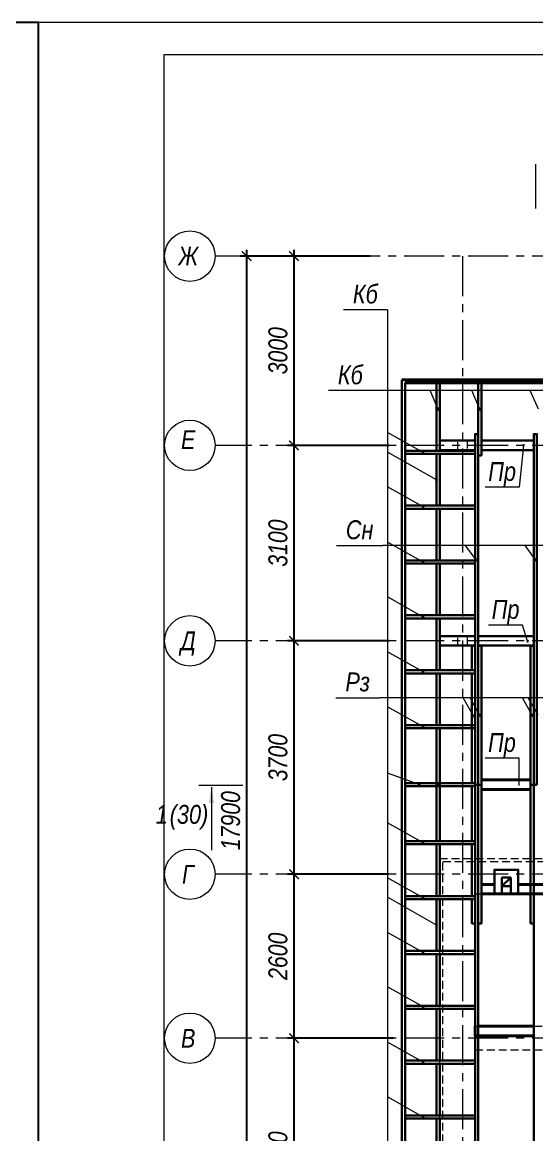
# Model space of a CAD drawing. Header units: millimetres. Extents: x 1582001 to 3303937, y 226471 to 491235.
# Drawn here: x 1791751 to 1799905, y 303317 to 320955 of the extents above; entities that cross this region are included whole.
import ezdxf
from ezdxf.enums import TextEntityAlignment as Align

# ---------------------------------------------------------------- set-up
doc = ezdxf.new("R2010")
doc.units = ezdxf.units.MM
doc.linetypes.add('CENTER', pattern=[50.8, 31.75, -6.35, 6.35, -6.35])
doc.linetypes.add('HIDDEN', pattern=[0.375, 0.25, -0.125])
doc.layers.get('Defpoints').update_dxf_attribs({"color": 255, "lineweight": 30})
doc.layers.add('Spezifikazia', color=250, linetype='Continuous')
doc.layers.add('Формуляр', color=138, linetype='Continuous')
for name, color, linetype, lineweight in [('Оси', 251, 'CENTER', 9), ('Основная', 250, 'Continuous', 40), ('Перегородки', 202, 'Continuous', 30), ('Пунктир', 253, 'HIDDEN', 18), ('Размеры', 7, 'Continuous', 18), ('Стены', 244, 'Continuous', 30), ('Стены несущие', 7, 'Continuous', 40), ('Утеплитель', 145, 'Continuous', 9)]:
    doc.layers.add(name, color=color, linetype=linetype, lineweight=lineweight)
doc.styles.add('GOST 2.304', font='ARIALNI.TTF', dxfattribs={"width": 0.98, "height": 300})
doc.styles.get("Standard").update_dxf_attribs({"font": 'ARIALNI.TTF', "height": 300})
doc.styles.add('style', font='ARIALNI.TTF', dxfattribs={"width": 0.98, "height": 300})
doc.styles.add('Текст', font='ARIALNI.TTF')
doc.dimstyles.new('М100', dxfattribs={"dimtxt": 600, "dimasz": 150, "dimexe": 100, "dimexo": 200, "dimgap": 100, "dimtad": 1, "dimdec": 0, "dimtxsty": 'style', "dimblk": 'ARCHTICK', "dimcen": 150, "dimdle": 100, "dimclrt": 256, "dimadec": 0, "dimazin": 0, "dimtfac": 1, "dimtdec": 0, "dimtmove": 1, "dimatfit": 3, "dimldrblk": 'NONE', "dimfxl": 0, "dimarcsym": 0})

# ---------------------------------------------------------------- blocks, each defined once
blk = doc.blocks.new('_ArchTick')
at = {"color": 0, "linetype": 'ByBlock', "const_width": 0.15}
blk.add_lwpolyline([(-0.5, -0.5), (0.5, 0.5)], dxfattribs=at)
blk = doc.blocks.new('*D1782')
at = {"layer": 'Defpoints', "color": 0, "lineweight": -3, "transparency": 16777216}
for p in [(1797757, 307447), (1796057, 304847), (1797837, 304847)]:
    blk.add_point(p, dxfattribs=at)
at = {"layer": 'Размеры', "color": 0, "lineweight": -2, "transparency": 16777216}
for p, q in [((1797557, 307447), (1795957, 307447)), ((1796057, 307547), (1796057, 304747)), ((1797637, 304847), (1795957, 304847))]:
    blk.add_line(p, q, dxfattribs=at)
at = {"layer": 'Размеры', "color": 0, "lineweight": -2, "transparency": 16777216, "xscale": 150, "yscale": 150, "zscale": 150}
for p, rotation in [((1796057, 307447), 90), ((1796057, 304847), 270)]:
    blk.add_blockref('_ArchTick', p, dxfattribs=dict(at, rotation=rotation))
at = {"layer": 'Размеры', "transparency": 16777216, "insert": (1795804, 306147), "char_height": 300, "attachment_point": 5, "rotation": 90, "style": 'style'}
blk.add_mtext('2600', dxfattribs=at)
blk = doc.blocks.new('_None')
blk = doc.blocks.new('*D1783')
at = {"layer": 'Defpoints', "color": 0, "lineweight": -3, "transparency": 16777216}
for p in [(1797837, 304847), (1796057, 301147), (1797757, 301147)]:
    blk.add_point(p, dxfattribs=at)
at = {"layer": 'Размеры', "color": 0, "lineweight": -2, "transparency": 16777216}
for p, q in [((1797637, 304847), (1795957, 304847)), ((1796057, 304947), (1796057, 301047)), ((1797557, 301147), (1795957, 301147))]:
    blk.add_line(p, q, dxfattribs=at)
at = {"layer": 'Размеры', "color": 0, "lineweight": -2, "transparency": 16777216, "xscale": 150, "yscale": 150, "zscale": 150}
for p, rotation in [((1796057, 304847), 90), ((1796057, 301147), 270)]:
    blk.add_blockref('_ArchTick', p, dxfattribs=dict(at, rotation=rotation))
at = {"layer": 'Размеры', "transparency": 16777216, "insert": (1795804, 302997), "char_height": 300, "attachment_point": 5, "rotation": 90, "style": 'style'}
blk.add_mtext('3700', dxfattribs=at)
blk = doc.blocks.new('*D1785')
at = {"layer": 'Defpoints', "color": 0, "lineweight": -3, "transparency": 16777216}
for p in [(1797767, 314247), (1796057, 311147), (1797767, 311147)]:
    blk.add_point(p, dxfattribs=at)
at = {"layer": 'Размеры', "color": 0, "lineweight": -2, "transparency": 16777216}
for p, q in [((1796057, 314347), (1796057, 311047)), ((1797567, 314247), (1795957, 314247)), ((1797567, 311147), (1795957, 311147))]:
    blk.add_line(p, q, dxfattribs=at)
at = {"layer": 'Размеры', "color": 0, "lineweight": -2, "transparency": 16777216, "xscale": 150, "yscale": 150, "zscale": 150}
for p, rotation in [((1796057, 314247), 90), ((1796057, 311147), 270)]:
    blk.add_blockref('_ArchTick', p, dxfattribs=dict(at, rotation=rotation))
at = {"layer": 'Размеры', "transparency": 16777216, "insert": (1795804, 312697), "char_height": 300, "attachment_point": 5, "rotation": 90, "style": 'style'}
blk.add_mtext('3100', dxfattribs=at)
blk = doc.blocks.new('*D1786')
at = {"layer": 'Defpoints', "color": 0, "lineweight": -3, "transparency": 16777216}
for p in [(1797767, 311147), (1796057, 307447), (1797757, 307447)]:
    blk.add_point(p, dxfattribs=at)
at = {"layer": 'Размеры', "color": 0, "lineweight": -2, "transparency": 16777216}
for p, q in [((1797567, 311147), (1795957, 311147)), ((1796057, 311247), (1796057, 307347)), ((1797557, 307447), (1795957, 307447))]:
    blk.add_line(p, q, dxfattribs=at)
at = {"layer": 'Размеры', "color": 0, "lineweight": -2, "transparency": 16777216, "xscale": 150, "yscale": 150, "zscale": 150}
for p, rotation in [((1796057, 311147), 90), ((1796057, 307447), 270)]:
    blk.add_blockref('_ArchTick', p, dxfattribs=dict(at, rotation=rotation))
at = {"layer": 'Размеры', "transparency": 16777216, "insert": (1795804, 309297), "char_height": 300, "attachment_point": 5, "rotation": 90, "style": 'style'}
blk.add_mtext('3700', dxfattribs=at)
blk = doc.blocks.new('*D1787')
at = {"layer": 'Defpoints', "color": 0, "lineweight": -3, "transparency": 16777216}
for p in [(1797467, 317247), (1796057, 314247), (1797767, 314247)]:
    blk.add_point(p, dxfattribs=at)
at = {"layer": 'Размеры', "color": 0, "lineweight": -2, "transparency": 16777216}
for p, q in [((1796057, 317347), (1796057, 314147)), ((1797267, 317247), (1795957, 317247)), ((1797567, 314247), (1795957, 314247))]:
    blk.add_line(p, q, dxfattribs=at)
at = {"layer": 'Размеры', "color": 0, "lineweight": -2, "transparency": 16777216, "xscale": 150, "yscale": 150, "zscale": 150}
for p, rotation in [((1796057, 317247), 90), ((1796057, 314247), 270)]:
    blk.add_blockref('_ArchTick', p, dxfattribs=dict(at, rotation=rotation))
at = {"layer": 'Размеры', "transparency": 16777216, "insert": (1795804, 315747), "char_height": 300, "attachment_point": 5, "rotation": 90, "style": 'style'}
blk.add_mtext('3000', dxfattribs=at)
blk = doc.blocks.new('*D1788')
at = {"layer": 'Defpoints', "color": 0, "lineweight": -3, "transparency": 16777216}
for p in [(1797467, 317247), (1795307, 299347), (1797757, 299347)]:
    blk.add_point(p, dxfattribs=at)
at = {"layer": 'Размеры', "color": 0, "lineweight": -2, "transparency": 16777216}
for p, q in [((1795307, 317347), (1795307, 299247)), ((1797267, 317247), (1795207, 317247)), ((1797557, 299347), (1795207, 299347))]:
    blk.add_line(p, q, dxfattribs=at)
at = {"layer": 'Размеры', "color": 0, "lineweight": -2, "transparency": 16777216, "xscale": 150, "yscale": 150, "zscale": 150}
for p, rotation in [((1795307, 317247), 90), ((1795307, 299347), 270)]:
    blk.add_blockref('_ArchTick', p, dxfattribs=dict(at, rotation=rotation))
at = {"layer": 'Размеры', "transparency": 16777216, "insert": (1795054, 308297), "char_height": 300, "attachment_point": 5, "rotation": 90, "style": 'style'}
blk.add_mtext('17900', dxfattribs=at)

msp = doc.modelspace()

# ---------------------------------------------------------------- hatches: boundary and pattern name
at = {"layer": 'Размеры', "ltscale": 100}
h = msp.add_hatch(color=256, dxfattribs=at)
edge = h.paths.add_edge_path()
edge.add_arc((1798040.3, 308867.9), 25, 0, 360)

# ---------------------------------------------------------------- linework, layer by layer
at = {"layer": 'Spezifikazia', "lineweight": 18, "ltscale": 500}
for points in [[(1792000.5, 320955), (1834000.4, 320955), (1834000.4, 291255.1), (1792000.5, 291255.1)], [(1794000.5, 291755.1), (1794000.5, 320444.9), (1833500.4, 320444.9), (1833500.4, 291755.1)]]:
    msp.add_lwpolyline(points, close=True, dxfattribs=at)
at = {"layer": 'Оси', "ltscale": 20}
for p, q in [((1813677.3, 317247.4), (1794807.3, 317247.4)), ((1798727.3, 317247.4), (1798727.3, 295441.3)), ((1813677.3, 314247.4), (1794807.3, 314247.4)), ((1813677.3, 311147.4), (1794807.3, 311147.4)), ((1813677.3, 307447.4), (1794807.3, 307447.4)), ((1813677.3, 304847.4), (1794807.3, 304847.4))]:
    msp.add_line(p, q, dxfattribs=at)
at = {"layer": 'Оси', "linetype": 'Continuous', "ltscale": 100}
for centre in [(1794407.3, 317247.4), (1794407.3, 317247.4), (1794407.3, 314247.4), (1794407.3, 314247.4), (1794407.3, 311147.4), (1794407.3, 311147.4), (1794407.3, 307447.4), (1794407.3, 307447.4), (1794407.3, 304847.4), (1794407.3, 304847.4)]:
    msp.add_circle(centre, 400, dxfattribs=at)
at = {"layer": 'Основная', "ltscale": 2.5}
for p, q in [((1806452.3, 315287.4), (1797767.3, 315287.4)), ((1806502.3, 315237.4), (1797817.3, 315237.4)), ((1799027.3, 308942.4), (1799807.3, 308942.4)), ((1799027.3, 308792.4), (1799807.3, 308792.4))]:
    msp.add_line(p, q, dxfattribs=at)
at = {"layer": 'Перегородки'}
for p, q in [((1799493, 307397.4), (1799353, 307257.4)), ((1799353, 307397.4), (1799493, 307397.4)), ((1799353, 307257.4), (1799353, 307397.4)), ((1799493, 307257.4), (1799353, 307257.4)), ((1799353, 307257.4), (1799353, 307137.4)), ((1799493, 307397.4), (1799493, 307257.4)), ((1799493, 307257.4), (1799493, 307137.4))]:
    msp.add_line(p, q, dxfattribs=at)
msp.add_lwpolyline([(1799233, 307137.4), (1799613, 307137.4), (1799613, 307517.4), (1799233, 307517.4)], close=True, dxfattribs=at)
at = {"layer": 'Пунктир', "ltscale": 500}
for p, q in [((1798927.3, 305037.4), (1808427.3, 305037.4)), ((1808427.3, 304657.7), (1798927.3, 304657.7))]:
    msp.add_line(p, q, dxfattribs=at)
for points in [[(1800887.3, 314637.4), (1806857.3, 314637.4), (1806857.3, 313347.4), (1808297.3, 313347.4), (1808297.3, 317637.4), (1813877.3, 317637.4), (1813877.3, 298957.4), (1808297.3, 298957.4), (1808297.3, 300757.4), (1798417.3, 300757.4), (1798417.3, 307647.4), (1800887.3, 307647.4), (1800887.3, 314637.4)], [(1798652.3, 314322.4), (1798802.3, 314322.4), (1798802.3, 314172.4), (1798652.3, 314172.4), (1798652.3, 314322.4)], [(1798652.3, 311222.4), (1798802.3, 311222.4), (1798802.3, 311072.4), (1798652.3, 311072.4), (1798652.3, 311222.4)], [(1798927.3, 305037.4), (1798927.3, 307137.4), (1801397.3, 307137.4), (1801397.3, 311147.4)], [(1813367.3, 304017.4), (1813367.3, 299467.4), (1808807.3, 299467.4), (1808807.3, 301267.4), (1798927.3, 301267.4), (1798927.3, 304657.7)]]:
    msp.add_lwpolyline(points, dxfattribs=at)
at = {"layer": 'Размеры', "linetype": 'Continuous', "ltscale": 100}
for p, q in [((1799885.6, 318703.4), (1799885.6, 318003.4)), ((1797541.4, 316397), (1796840.3, 316397)), ((1797541.4, 316397), (1797541.4, 299329)), ((1806142.6, 315115.8), (1796602.8, 315115.8)), ((1797303.9, 315115.8), (1796602.8, 315115.8)), ((1798345.1, 314819.3), (1798217.4, 315115.8)), ((1799005.1, 314819.3), (1798877.4, 315115.8)), ((1799930.3, 314819.3), (1799802.6, 315115.8)), ((1798103.1, 314135.1), (1797541.4, 314453)), ((1798317.3, 313702.4), (1797541.4, 314141.5)), ((1799694.5, 314247.4), (1799626, 313583)), ((1798103.1, 313269.9), (1797541.4, 313587.8)), ((1799626, 313583), (1799086.9, 313583)), ((1796729.6, 312659.3), (1797466.7, 312659.3)), ((1809937.7, 312659.3), (1797466.7, 312659.3)), ((1798103.1, 312393.3), (1797541.4, 312711.2)), ((1798946.6, 312432), (1798778.3, 312659.3)), ((1799888, 312432), (1799719.7, 312659.3)), ((1798103.1, 311525.7), (1797541.4, 311843.6)), ((1799681.2, 311396.1), (1799142.1, 311396.1)), ((1799760.7, 311142.1), (1799681.2, 311396.1)), ((1798103.1, 310657.1), (1797541.4, 310975)), ((1796722.5, 310246.9), (1797411.3, 310246.9)), ((1800707.5, 310246.9), (1797411.3, 310246.9)), ((1798902, 309956.4), (1798740.1, 310246.9)), ((1799003.1, 309967.4), (1798847.3, 310246.9)), ((1799834.4, 309967.4), (1799678.6, 310246.9)), ((1799925.7, 309967.4), (1799769.9, 310246.9)), ((1798103.1, 309784.2), (1797541.4, 310102.1)), ((1798040.3, 308867.9), (1797538.5, 309048)), ((1794549, 308861.8), (1795249, 308861.8)), ((1794749, 308826.8), (1794749, 307826.8)), ((1798103.1, 307944.2), (1797541.4, 308262.1)), ((1798103.1, 307072.9), (1797541.4, 307390.8)), ((1798317.3, 306642.4), (1797541.4, 307081.5)), ((1798103.1, 306208.5), (1797541.4, 306526.4)), ((1798103.1, 305343.3), (1797541.4, 305661.2)), ((1798103.1, 304466.7), (1797541.4, 304784.6)), ((1798103.1, 303598.2), (1797541.4, 303916.1))]:
    msp.add_line(p, q, dxfattribs=at)
at = {"layer": 'Размеры', "ltscale": 100}
for p, q in [((1799624.1, 309286.6), (1799085, 309286.6)), ((1799628.5, 308854.2), (1799624.1, 309286.6))]:
    msp.add_line(p, q, dxfattribs=at)
at = {"layer": 'Размеры', "linetype": 'Continuous', "ltscale": 100}
for centre, radius, start, end in [((1798345.1, 314819.3), 15, 0, 180), ((1799005.1, 314819.3), 15, 0, 180), ((1798345.1, 314819.3), 15, 180, 0), ((1799005.1, 314819.3), 15, 180, 0), ((1798103.1, 314135.1), 15, 0, 180), ((1798103.1, 314135.1), 15, 180, 0), ((1799694.5, 314247.4), 12.5, 0, 180), ((1799694.5, 314247.4), 12.5, 180, 0), ((1798317.3, 313702.4), 15, 0, 180), ((1798317.3, 313702.4), 15, 180, 0), ((1798103.1, 313269.9), 15, 0, 180), ((1798103.1, 313269.9), 15, 180, 0), ((1798103.1, 312393.3), 15, 0, 180), ((1798103.1, 312393.3), 15, 180, 0), ((1798946.6, 312432), 15, 0, 180), ((1798946.6, 312432), 15, 180, 0), ((1799888, 312432), 15, 0, 180), ((1799888, 312432), 15, 180, 0), ((1798103.1, 311525.7), 15, 0, 180), ((1798103.1, 311525.7), 15, 180, 0), ((1799760.7, 311142.1), 12.5, 0, 180), ((1799760.7, 311142.1), 12.5, 180, 0), ((1798103.1, 310657.1), 15, 0, 180), ((1798103.1, 310657.1), 15, 180, 0), ((1798902, 309956.4), 15, 0, 180), ((1798902, 309956.4), 15, 180, 0), ((1799003.1, 309967.4), 15, 0, 180), ((1799003.1, 309967.4), 15, 180, 0), ((1799834.4, 309967.4), 15, 0, 180), ((1799834.4, 309967.4), 15, 180, 0), ((1798103.1, 309784.2), 15, 0, 180), ((1798103.1, 309784.2), 15, 180, 0), ((1798103.1, 307944.2), 15, 0, 180), ((1798103.1, 307944.2), 15, 180, 0), ((1798103.1, 307072.9), 15, 0, 180), ((1798103.1, 307072.9), 15, 180, 0), ((1798317.3, 306642.4), 15, 0, 180), ((1798317.3, 306642.4), 15, 180, 0), ((1798103.1, 306208.5), 15, 0, 180), ((1798103.1, 306208.5), 15, 180, 0), ((1798103.1, 305343.3), 15, 0, 180), ((1798103.1, 305343.3), 15, 180, 0), ((1798103.1, 304466.7), 15, 0, 180), ((1798103.1, 304466.7), 15, 180, 0), ((1798103.1, 303598.2), 15, 0, 180), ((1798103.1, 303598.2), 15, 180, 0)]:
    msp.add_arc(centre, radius, start, end, dxfattribs=at)
msp.add_solid([(1794749, 308826.8), (1794790.8, 308576.5), (1794707.1, 308576.5)], dxfattribs=at)
at = {"layer": 'Стены', "ltscale": 100}
for p, q in [((1797767.3, 298307.4), (1797767.3, 315287.4)), ((1797817.3, 298357.4), (1797817.3, 315237.4)), ((1798317.3, 314112.4), (1798317.3, 313292.4)), ((1799807.3, 311067.4), (1799857.3, 311067.4)), ((1797767.3, 308867.4), (1797767.3, 298307.4)), ((1798317.3, 308867.4), (1798367.3, 308867.4)), ((1798927.3, 308867.4), (1798977.3, 308867.4)), ((1798927.3, 299347.4), (1798927.3, 308867.4)), ((1798977.3, 298357.4), (1798977.3, 308867.4)), ((1799857.3, 308867.4), (1799907.3, 308867.4)), ((1799857.3, 299347.4), (1799857.3, 308867.4)), ((1798317.3, 306232.4), (1798317.3, 307052.4))]:
    msp.add_line(p, q, dxfattribs=at)
at = {"layer": 'Стены', "color": 3, "ltscale": 100}
for p, q in [((1798317.3, 314322.4), (1798317.3, 314172.4)), ((1798317.3, 311222.4), (1798317.3, 311072.4))]:
    msp.add_line(p, q, dxfattribs=at)
at = {"layer": 'Стены', "ltscale": 100}
for points in [[(1798367.3, 314162.4), (1798367.3, 315237.4), (1798317.3, 315237.4), (1798317.3, 314162.4)], [(1798977.3, 308867.4), (1798977.3, 314424.7), (1798927.3, 314424.7), (1798927.3, 308867.4)], [(1799907.3, 308867.4), (1799907.3, 314424.7), (1799857.3, 314424.7), (1799857.3, 308867.4)], [(1798367.3, 313292.4), (1798367.3, 314112.4)], [(1798317.3, 313242.4), (1798317.3, 312422.4)], [(1798367.3, 312422.4), (1798367.3, 313242.4)], [(1798317.3, 312372.4), (1798317.3, 311552.4)], [(1798367.3, 311552.4), (1798367.3, 312372.4)], [(1798317.3, 311502.4), (1798317.3, 310682.4)], [(1798367.3, 310682.4), (1798367.3, 311502.4)], [(1798877.3, 310682.4), (1798877.3, 311067.4), (1798927.3, 311067.4), (1798927.3, 308867.4)], [(1798317.3, 310632.4), (1798317.3, 309812.4)], [(1798367.3, 309812.4), (1798367.3, 310632.4)], [(1798877.3, 308893.1), (1798877.3, 310632.4)], [(1798317.3, 309762.4), (1798317.3, 308867.4)], [(1798367.3, 308867.4), (1798367.3, 309762.4)], [(1798317.3, 307972.4), (1798317.3, 308867.4)], [(1798367.3, 308867.4), (1798367.3, 307972.4)], [(1798877.3, 307972.4), (1798877.3, 308843.1)], [(1798977.3, 308867.4), (1798977.3, 304887.4), (1798927.3, 304887.4), (1798927.3, 308867.4)], [(1798977.3, 306667.4), (1799027.3, 306667.4), (1799027.3, 308867.4), (1798977.3, 308867.4)], [(1798977.3, 306667.4), (1799027.3, 306667.4), (1799027.3, 308867.4), (1798977.3, 308867.4)], [(1798317.3, 307102.4), (1798317.3, 307922.4)], [(1798367.3, 307922.4), (1798367.3, 307102.4)], [(1798877.3, 307102.4), (1798877.3, 307922.4)], [(1798367.3, 307052.4), (1798367.3, 306232.4)], [(1798927.3, 306667.4), (1798877.3, 306667.4), (1798877.3, 307052.4)], [(1798317.3, 305362.4), (1798317.3, 306182.4)], [(1798367.3, 306182.4), (1798367.3, 305362.4)], [(1798317.3, 304492.4), (1798317.3, 305312.4)], [(1798367.3, 305312.4), (1798367.3, 304492.4)], [(1798317.3, 303622.4), (1798317.3, 304442.4)], [(1798367.3, 304442.4), (1798367.3, 303622.4)], [(1798317.3, 302752.4), (1798317.3, 303572.4)], [(1798367.3, 303572.4), (1798367.3, 302752.4)]]:
    msp.add_lwpolyline(points, dxfattribs=at)
for points in [[(1798977.3, 314087.7), (1799027.3, 314087.7), (1799027.3, 315237.4), (1798977.3, 315237.4)], [(1798927.3, 314112.4), (1797817.3, 314112.4), (1797817.3, 314162.4), (1798927.3, 314162.4)], [(1798927.3, 313242.4), (1797817.3, 313242.4), (1797817.3, 313292.4), (1798927.3, 313292.4)], [(1798927.3, 312372.4), (1797817.3, 312372.4), (1797817.3, 312422.4), (1798927.3, 312422.4)], [(1798927.3, 311502.4), (1797817.3, 311502.4), (1797817.3, 311552.4), (1798927.3, 311552.4)], [(1798977.3, 311067.4), (1799027.3, 311067.4), (1799027.3, 308867.4), (1798977.3, 308867.4)], [(1798977.3, 311067.4), (1799027.3, 311067.4), (1799027.3, 308867.4), (1798977.3, 308867.4)], [(1799807.3, 311067.4), (1799857.3, 311067.4), (1799857.3, 308867.4), (1799807.3, 308867.4)], [(1798927.3, 310632.4), (1797817.3, 310632.4), (1797817.3, 310682.4), (1798927.3, 310682.4)], [(1798927.3, 309762.4), (1797817.3, 309762.4), (1797817.3, 309812.4), (1798927.3, 309812.4)], [(1798927.3, 308892.4), (1797817.3, 308892.4), (1797817.3, 308842.4), (1798927.3, 308842.4)], [(1799807.3, 306667.4), (1799857.3, 306667.4), (1799857.3, 308867.4), (1799807.3, 308867.4)], [(1798927.3, 307972.4), (1797817.3, 307972.4), (1797817.3, 307922.4), (1798927.3, 307922.4)], [(1798927.3, 307102.4), (1797817.3, 307102.4), (1797817.3, 307052.4), (1798927.3, 307052.4)], [(1798927.3, 306232.4), (1797817.3, 306232.4), (1797817.3, 306182.4), (1798927.3, 306182.4)], [(1798927.3, 305362.4), (1797817.3, 305362.4), (1797817.3, 305312.4), (1798927.3, 305312.4)], [(1798927.3, 304492.4), (1797817.3, 304492.4), (1797817.3, 304442.4), (1798927.3, 304442.4)], [(1798927.3, 303622.4), (1797817.3, 303622.4), (1797817.3, 303572.4), (1798927.3, 303572.4)]]:
    msp.add_lwpolyline(points, close=True, dxfattribs=at)
at = {"layer": 'Стены', "color": 3, "ltscale": 100}
for points in [[(1798927.3, 314322.4), (1798367.3, 314322.4)], [(1799857.3, 314322.4), (1799027.3, 314322.4)], [(1798367.3, 314172.4), (1798927.3, 314172.4)], [(1799027.3, 314172.4), (1799857.3, 314172.4)], [(1798927.3, 311222.4), (1798367.3, 311222.4)], [(1799857.3, 311222.4), (1798977.3, 311222.4)], [(1798367.3, 311072.4), (1798927.3, 311072.4)], [(1798977.3, 311072.4), (1799857.3, 311072.4)]]:
    msp.add_lwpolyline(points, dxfattribs=at)
at = {"layer": 'Стены несущие', "color": 5, "ltscale": 100}
for p, q in [((1799027.3, 307287.4), (1799233, 307287.4)), ((1799613, 307287.4), (1800237.3, 307287.4)), ((1799027.3, 307137.4), (1800237.3, 307137.4)), ((1798927.3, 305037.4), (1798927.3, 304887.4)), ((1798977.3, 305037.4), (1799857.3, 305037.4)), ((1798927.3, 304887.4), (1799857.3, 304887.4))]:
    msp.add_line(p, q, dxfattribs=at)
at = {"layer": 'Утеплитель', "linetype": 'HIDDEN', "ltscale": 500}
msp.add_lwpolyline([(1800837.3, 314687.4), (1806907.3, 314687.4), (1806907.3, 313397.4), (1808247.3, 313397.4), (1808247.3, 317687.4), (1813927.3, 317687.4), (1813927.3, 298907.4), (1808247.3, 298907.4), (1808247.3, 300707.4), (1798367.3, 300707.4), (1798367.3, 307697.4), (1800837.3, 307697.4), (1800837.3, 314687.4)], dxfattribs=at)
at = {"layer": 'Формуляр', "color": 0}
msp.add_lwpolyline([(1750000.6, 320955), (1792000.5, 320955), (1792000.5, 291255.1), (1750000.6, 291255.1)], close=True, dxfattribs=at)

# ---------------------------------------------------------------- texts
at = {"layer": 'Оси', "linetype": 'Continuous', "ltscale": 100, "style": 'GOST 2.304'}
for s, p in [('Ж', (1794380.9, 317247.4)), ('Е', (1794380.9, 314337.4)), ('Д', (1794380.9, 311147.4)), ('Г', (1794380.9, 307447.4)), ('В', (1794380.9, 304847.4))]:
    msp.add_text(s, height=297.2, dxfattribs=at).set_placement(p, align=Align.MIDDLE_CENTER)
at = {"layer": 'Размеры', "linetype": 'Continuous', "ltscale": 100}
for s, p in [('Кб', (1796990.3, 316497)), ('Кб', (1796752.8, 315215.8)), ('Сн', (1796879.6, 312759.3)), ('Рз', (1796872.5, 310346.9)), ('1', (1793866.8, 308246.8)), ('(30)', (1794087.9, 308246.8))]:
    msp.add_text(s, height=300, dxfattribs=at).set_placement(p)
at = {"layer": 'Размеры', "linetype": 'Continuous', "ltscale": 100, "style": 'Текст'}
for p in [(1799136.9, 313683), (1799192.1, 311496.1)]:
    msp.add_text('Пр', height=300, dxfattribs=at).set_placement(p)
at = {"layer": 'Размеры', "ltscale": 100, "style": 'Текст'}
msp.add_text('Пр', height=300, dxfattribs=at).set_placement((1799135, 309386.6))

# ---------------------------------------------------------------- dimensions: what is measured, and where the dimension line sits
at = {"layer": 'Размеры'}
for base, p1, p2, picture, middle in [((1795307.3, 299347.4), (1797467.3, 317247.4), (1797757.3, 299347.4), '*D1788', (1795054.1, 308297.4)), ((1796057.3, 314247.4), (1797467.3, 317247.4), (1797767.3, 314247.4), '*D1787', (1795804.1, 315747.4)), ((1796057.3, 311147.4), (1797767.3, 314247.4), (1797767.3, 311147.4), '*D1785', (1795804.1, 312697.4)), ((1796057.3, 307447.4), (1797767.3, 311147.4), (1797757.3, 307447.4), '*D1786', (1795804.1, 309297.4)), ((1796057.3, 304847.4), (1797757.3, 307447.4), (1797837.3, 304847.4), '*D1782', (1795804.1, 306147.4)), ((1796057.3, 301147.4), (1797837.3, 304847.4), (1797757.3, 301147.4), '*D1783', (1795804.1, 302997.4))]:
    dim = msp.add_linear_dim(base=base, p1=p1, p2=p2, angle=90, dimstyle='М100', override={"dimtxt": 250, "dimlfac": 1, "dimtxsty": 'style', "dimblk1": 'ArchTick', "dimblk2": 'ArchTick', "dimsah": 1, "dimtolj": 0}, dxfattribs=at)
    dim.commit()
    dim.dimension.update_dxf_attribs({"geometry": picture, "text_midpoint": middle})

doc.saveas('drawing.dxf')
